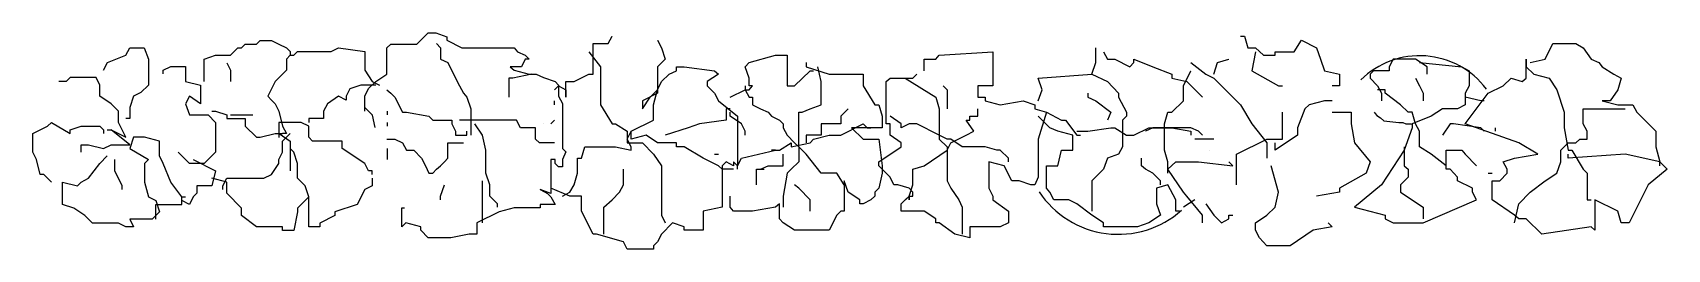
# Model space of a CAD drawing. Extents: x -159 to 2679, y -192 to 184.
import ezdxf

# ---------------------------------------------------------------- set-up
doc = ezdxf.new("R2010")
doc.units = 0
doc.header["$LTSCALE"] = 50
doc.header["$MEASUREMENT"] = 0
doc.layers.get('0').update_dxf_attribs({"linetype": 'CONTINUOUS'})

msp = doc.modelspace()

# ---------------------------------------------------------------- linework, layer by layer
at = {"color": 0, "linetype": 'ByBlock'}
for p, q in [((229.8, 164.2), (236.2, 170.7)), ((236.2, 170.7), (255.7, 170.7)), ((255.7, 170.7), (268.6, 164.2)), ((255.7, 170.7), (255.7, 170.7)), ((255.7, 170.7), (255.7, 170.7)), ((840, 165), (847, 178)), ((847, 178), (847, 178)), ((926, 171), (933, 158)), ((926, 171), (926, 171)), ((139.1, 138.3), (158.5, 144.8)), ((158.5, 144.8), (184.4, 144.8)), ((158.5, 144.8), (158.5, 144.8)), ((184.4, 144.8), (190.9, 151.2)), ((184.4, 144.8), (184.4, 144.8)), ((190.9, 151.2), (197.4, 157.7)), ((197.4, 157.7), (203.9, 157.7)), ((203.9, 157.7), (210.3, 164.2)), ((210.3, 164.2), (229.8, 164.2)), ((268.6, 164.2), (281.6, 157.7)), ((281.6, 157.7), (288.1, 151.2)), ((288.1, 151.2), (288.1, 144.8)), ((288.1, 144.8), (294.5, 144.8)), ((294.5, 144.8), (301, 151.2)), ((301, 151.2), (326.9, 151.2)), ((326.9, 151.2), (346.3, 151.2)), ((326.9, 151.2), (326.9, 151.2)), ((346.3, 151.2), (359.3, 151.2)), ((359.3, 151.2), (372.2, 157.7)), ((372.2, 157.7), (417.6, 151.2)), ((417.6, 151.2), (417.6, 144.8)), ((417.6, 144.8), (417.6, 131.8)), ((814, 165), (840, 165)), ((814, 151), (814, 165)), ((814, 138), (814, 151)), ((933, 158), (939, 138)), ((1085, 132), (1131, 145)), ((1131, 145), (1151, 145)), ((1151, 145), (1151, 138)), ((1687, 158), (1687, 158)), ((1687, 132), (1687, 158)), ((1700, 151), (1707, 138)), ((2467, 138), (2480, 165)), ((2480, 165), (2487, 165)), ((2487, 165), (2520, 165)), ((2520, 165), (2533, 158)), ((2533, 158), (2547, 138)), ((139.1, 106), (139.1, 138.3)), ((417.6, 131.8), (417.6, 118.9)), ((417.6, 118.9), (430.5, 99.5)), ((814, 112), (814, 138)), ((939, 138), (926, 125)), ((926, 125), (926, 118)), ((926, 118), (926, 92)), ((939, 138), (939, 138)), ((939, 138), (939, 138)), ((946, 112), (959, 118)), ((959, 125), (972, 125)), ((959, 118), (959, 125)), ((972, 125), (1025, 118)), ((972, 125), (972, 125)), ((1025, 118), (1032, 112)), ((1078, 125), (1085, 132)), ((1085, 105), (1078, 125)), ((1085, 132), (1085, 132)), ((1151, 138), (1151, 118)), ((1151, 118), (1151, 92)), ((1164, 92), (1191, 118)), ((1184, 132), (1184, 125)), ((1184, 132), (1184, 132)), ((1184, 125), (1224, 112)), ((1191, 118), (1197, 118)), ((1191, 118), (1191, 118)), ((1680, 112), (1687, 132)), ((1707, 138), (1713, 138)), ((1707, 138), (1707, 138)), ((1713, 138), (1720, 138)), ((1720, 138), (1746, 125)), ((1746, 125), (1753, 132)), ((1753, 138), (1786, 125)), ((1753, 132), (1753, 138)), ((1786, 125), (1819, 112)), ((2249, 132), (2322, 125)), ((2322, 125), (2335, 118)), ((2335, 118), (2335, 92)), ((2434, 138), (2434, 125)), ((2434, 118), (2434, 138)), ((2434, 125), (2447, 112)), ((2434, 105), (2434, 118)), ((2441, 132), (2467, 138)), ((2547, 138), (2560, 132)), ((2560, 132), (2566, 125)), ((2566, 125), (2586, 112)), ((139.1, 106), (139.1, 106)), ((139.1, 99.5), (139.1, 106)), ((430.5, 99.5), (443.5, 93)), ((747, 85), (754, 92)), ((754, 92), (767, 85)), ((754, 92), (754, 92)), ((767, 99), (781, 99)), ((767, 79), (767, 99)), ((781, 99), (807, 112)), ((807, 112), (814, 112)), ((926, 85), (933, 99)), ((926, 92), (926, 79)), ((933, 99), (946, 112)), ((933, 99), (933, 99)), ((1032, 112), (1012, 99)), ((1012, 99), (1012, 92)), ((1012, 92), (1025, 79)), ((1085, 92), (1085, 105)), ((1091, 92), (1085, 92)), ((1085, 85), (1091, 92)), ((1091, 92), (1091, 92)), ((1151, 92), (1158, 92)), ((1158, 92), (1164, 92)), ((1224, 112), (1237, 112)), ((1237, 112), (1263, 112)), ((1263, 112), (1283, 112)), ((1283, 112), (1283, 99)), ((1283, 99), (1283, 92)), ((1283, 92), (1303, 59)), ((1587, 105), (1680, 112)), ((1594, 85), (1587, 105)), ((1819, 112), (1819, 105)), ((1819, 105), (1845, 99)), ((1845, 99), (1872, 72)), ((2335, 92), (2328, 79)), ((2368, 79), (2394, 92)), ((2394, 92), (2408, 105)), ((2408, 105), (2427, 99)), ((2427, 99), (2434, 105)), ((2447, 112), (2474, 105)), ((2474, 105), (2487, 85)), ((2586, 112), (2599, 105)), ((2599, 105), (2593, 85)), ((747, 59), (747, 66)), ((767, 85), (767, 72)), ((767, 72), (767, 79)), ((926, 79), (900, 66)), ((900, 52), (913, 72)), ((900, 66), (900, 52)), ((913, 72), (926, 85)), ((926, 79), (926, 79)), ((1025, 79), (1032, 66)), ((1032, 66), (1065, 39)), ((1032, 66), (1032, 66)), ((1052, 72), (1078, 85)), ((1078, 85), (1085, 85)), ((1303, 59), (1310, 59)), ((1310, 59), (1316, 39)), ((1587, 66), (1594, 85)), ((2328, 59), (2315, 52)), ((2328, 79), (2328, 59)), ((2328, 79), (2328, 79)), ((2328, 26), (2368, 79)), ((2328, 72), (2328, 72)), ((2355, 66), (2328, 72)), ((2361, 66), (2355, 66)), ((2487, 85), (2500, 46)), ((2566, 66), (2593, 59)), ((2566, 66), (2566, 66)), ((2580, 66), (2566, 66)), ((2593, 85), (2580, 66)), ((2593, 59), (2619, 59)), ((2619, 59), (2626, 46)), ((2619, 59), (2619, 59)), ((456.4, 47.7), (456.4, 41.3)), ((741, 26), (747, 32)), ((900, 52), (900, 52)), ((1052, 39), (1052, 46)), ((1072, 26), (1052, 39)), ((1065, 39), (1065, 19)), ((1316, 39), (1316, 19)), ((1607, 19), (1587, 39)), ((2269, 39), (2236, 26)), ((2289, 52), (2269, 39)), ((2302, 52), (2289, 52)), ((2315, 52), (2302, 52)), ((2500, 46), (2500, 19)), ((2533, 52), (2553, 52)), ((2533, 39), (2533, 52)), ((2533, 32), (2533, 39)), ((2533, 26), (2533, 32)), ((2553, 52), (2606, 52)), ((2626, 46), (2659, 13)), ((456.4, 28.3), (456.4, 21.8)), ((728, 26), (728, 26)), ((728, 26), (728, 26)), ((1065, 19), (1065, 6)), ((1065, 6), (1065, -7)), ((1065, 6), (1065, 6)), ((1078, 13), (1072, 26)), ((1078, 6), (1078, 13)), ((1263, 19), (1283, -1)), ((1310, 19), (1263, 19)), ((1316, 19), (1310, 19)), ((1621, 13), (1607, 19)), ((1647, 6), (1621, 13)), ((1647, -20), (1647, 6)), ((2236, 19), (2222, -20)), ((2236, 26), (2236, 19)), ((2421, -7), (2328, 26)), ((2381, 19), (2381, 19)), ((2381, 13), (2381, 19)), ((2500, 19), (2507, -20)), ((2540, 13), (2533, 26)), ((2540, -1), (2540, 13)), ((2659, 13), (2659, -14)), ((456.4, -17), (456.4, -36.4)), ((1025, -27), (1032, -27)), ((1025, -27), (1025, -27)), ((1065, -7), (1065, -14)), ((1065, -14), (1065, -20)), ((1065, -20), (1065, -27)), ((1065, -27), (1065, -40)), ((1283, -1), (1310, -1)), ((1310, -1), (1316, -47)), ((1621, -47), (1627, -20)), ((1627, -20), (1634, -20)), ((1634, -20), (1647, -20)), ((1892, -1), (1859, -1)), ((1885, -20), (1885, -20)), ((2222, -20), (2183, -80)), ((2295, -20), (2302, -20)), ((2295, -34), (2295, -20)), ((2302, -20), (2322, -20)), ((2322, -20), (2328, -27)), ((2328, -27), (2348, -47)), ((2414, -34), (2454, -27)), ((2454, -27), (2421, -7)), ((2494, -20), (2507, -7)), ((2494, -27), (2494, -20)), ((2494, -40), (2494, -27)), ((2507, -7), (2520, -7)), ((2507, -20), (2513, -20)), ((2507, -34), (2507, -27)), ((2606, -27), (2507, -34)), ((2513, -20), (2533, -53)), ((2520, -7), (2527, -1)), ((2527, -1), (2540, -1)), ((2527, -1), (2527, -1)), ((2527, -1), (2527, -1)), ((2527, -1), (2527, -1)), ((2527, -1), (2527, -1)), ((2606, -27), (2606, -27)), ((2666, -40), (2606, -27)), ((2659, -14), (2666, -40)), ((1045, -40), (1038, -47)), ((1038, -47), (1038, -60)), ((1058, -47), (1045, -40)), ((1058, -40), (1058, -47)), ((1065, -47), (1058, -40)), ((1065, -40), (1065, -47)), ((1065, -40), (1065, -40)), ((1065, -47), (1065, -47)), ((1316, -47), (1316, -60)), ((1601, -47), (1607, -47)), ((1601, -47), (1601, -47)), ((1601, -86), (1601, -47)), ((1607, -47), (1621, -47)), ((2295, -47), (2295, -34)), ((2295, -53), (2295, -47)), ((2302, -53), (2295, -53)), ((2315, -67), (2302, -53)), ((2394, -40), (2414, -34)), ((2401, -53), (2394, -40)), ((2401, -60), (2401, -53)), ((2487, -60), (2494, -40)), ((2533, -53), (2540, -60)), ((2679, -53), (2646, -80)), ((2666, -47), (2666, -40)), ((2666, -40), (2679, -53)), ((152.1, -68.7), (152.1, -68.7)), ((178, -75.2), (152.1, -68.7)), ((178, -94.6), (178, -75.2)), ((430.5, -81.7), (417.6, -88.1)), ((430.5, -68.7), (430.5, -81.7)), ((1038, -60), (1038, -73)), ((1038, -73), (1038, -93)), ((1038, -73), (1038, -73)), ((1038, -73), (1038, -73)), ((1250, -73), (1250, -86)), ((1250, -73), (1250, -73)), ((1257, -93), (1250, -73)), ((1316, -60), (1310, -86)), ((1812, -80), (1792, -86)), ((1826, -106), (1812, -80)), ((2183, -80), (2136, -119)), ((2315, -73), (2315, -67)), ((2341, -86), (2315, -73)), ((2368, -60), (2375, -60)), ((2375, -73), (2388, -73)), ((2375, -106), (2375, -73)), ((2388, -73), (2401, -60)), ((2388, -73), (2388, -73)), ((2441, -93), (2467, -73)), ((2467, -73), (2487, -60)), ((2540, -60), (2540, -80)), ((2540, -80), (2540, -106)), ((2646, -80), (2613, -146)), ((178, -94.6), (178, -94.6)), ((203.9, -120.5), (178, -94.6)), ((314, -107.5), (301, -120.5)), ((320.4, -101.1), (314, -107.5)), ((320.4, -133.4), (320.4, -101.1)), ((417.6, -88.1), (404.6, -114)), ((741, -86), (741, -86)), ((774, -100), (741, -86)), ((774, -100), (774, -100)), ((794, -100), (774, -100)), ((794, -126), (794, -100)), ((1038, -93), (1038, -119)), ((1052, -113), (1052, -100)), ((1052, -119), (1052, -113)), ((1138, -113), (1131, -119)), ((1138, -113), (1138, -113)), ((1138, -126), (1138, -113)), ((1250, -86), (1250, -113)), ((1250, -113), (1250, -126)), ((1257, -93), (1257, -93)), ((1277, -106), (1257, -93)), ((1277, -113), (1277, -106)), ((1283, -113), (1277, -113)), ((1296, -106), (1283, -113)), ((1283, -113), (1283, -113)), ((1303, -100), (1296, -106)), ((1310, -86), (1303, -93)), ((1303, -93), (1303, -100)), ((1601, -86), (1601, -86)), ((1607, -93), (1601, -86)), ((1614, -106), (1607, -93)), ((1627, -106), (1614, -106)), ((1640, -106), (1627, -106)), ((1654, -113), (1640, -106)), ((1680, -133), (1654, -113)), ((1792, -86), (1792, -113)), ((1792, -113), (1799, -133)), ((1826, -126), (1826, -106)), ((1859, -106), (1839, -119)), ((2255, -146), (2348, -106)), ((2341, -93), (2341, -86)), ((2348, -106), (2341, -93)), ((2414, -133), (2375, -106)), ((2414, -146), (2421, -113)), ((2421, -113), (2441, -93)), ((2421, -113), (2421, -113)), ((2540, -106), (2547, -106)), ((2553, -106), (2553, -159)), ((2593, -126), (2553, -106)), ((203.9, -127), (203.9, -120.5)), ((203.9, -127), (203.9, -127)), ((203.9, -133.4), (203.9, -127)), ((203.9, -133.4), (203.9, -133.4)), ((229.8, -152.8), (203.9, -133.4)), ((301, -127), (294.5, -159.3)), ((301, -120.5), (301, -127)), ((320.4, -146.4), (320.4, -133.4)), ((365.8, -133.4), (339.9, -146.4)), ((404.6, -114), (365.8, -127)), ((365.8, -127), (365.8, -133.4)), ((365.8, -127), (365.8, -127)), ((404.6, -114), (404.6, -114)), ((794, -126), (794, -126)), ((814, -166), (794, -126)), ((1038, -119), (1005, -126)), ((1005, -126), (1005, -159)), ((1005, -126), (1005, -126)), ((1058, -126), (1052, -119)), ((1072, -126), (1058, -126)), ((1072, -126), (1072, -126)), ((1085, -126), (1072, -126)), ((1091, -126), (1085, -126)), ((1131, -119), (1091, -126)), ((1091, -126), (1091, -126)), ((1138, -126), (1138, -126)), ((1138, -139), (1138, -126)), ((1144, -146), (1138, -139)), ((1237, -133), (1224, -159)), ((1244, -126), (1237, -133)), ((1250, -126), (1244, -126)), ((1700, -146), (1680, -133)), ((1799, -133), (1779, -146)), ((1832, -126), (1826, -126)), ((2136, -119), (2189, -133)), ((2189, -133), (2189, -139)), ((2189, -139), (2203, -146)), ((2421, -139), (2414, -133)), ((2434, -139), (2421, -139)), ((2461, -166), (2434, -139)), ((2599, -146), (2593, -126)), ((236.2, -152.8), (229.8, -152.8)), ((249.2, -152.8), (236.2, -152.8)), ((255.7, -152.8), (249.2, -152.8)), ((275.1, -152.8), (255.7, -152.8)), ((275.1, -159.3), (275.1, -152.8)), ((294.5, -159.3), (275.1, -159.3)), ((320.4, -152.8), (320.4, -146.4)), ((333.4, -152.8), (320.4, -152.8)), ((339.9, -152.8), (333.4, -152.8)), ((339.9, -146.4), (339.9, -152.8)), ((820, -166), (814, -166)), ((867, -179), (820, -166)), ((933, -166), (926, -179)), ((952, -146), (933, -166)), ((933, -166), (933, -166)), ((972, -153), (952, -146)), ((972, -159), (972, -153)), ((1005, -159), (972, -159)), ((1164, -159), (1144, -146)), ((1171, -159), (1164, -159)), ((1224, -159), (1171, -159)), ((1700, -153), (1700, -146)), ((1720, -153), (1700, -153)), ((1759, -153), (1720, -153)), ((1779, -146), (1759, -153)), ((2203, -146), (2209, -146)), ((2209, -146), (2222, -146)), ((2222, -146), (2229, -146)), ((2229, -146), (2249, -146)), ((2249, -146), (2255, -146)), ((2547, -153), (2461, -166)), ((2553, -159), (2547, -153)), ((2606, -146), (2599, -146)), ((2613, -146), (2606, -146)), ((873, -192), (867, -179)), ((919, -192), (873, -192)), ((926, -179), (919, -186)), ((919, -186), (919, -192))]:
    msp.add_line(p, q, dxfattribs=at)
for points in [[(418, 48), (418, 54), (418, 74), (424, 87), (437, 99), (456, 112), (456, 132), (456, 145), (456, 158), (463, 164), (463, 164), (476, 164), (495, 164), (508, 164), (528, 184), (534, 184), (534, 184), (541, 184), (560, 177), (560, 171), (586, 158), (586, 158), (612, 158), (612, 158), (618, 158), (625, 158), (638, 158), (664, 158), (670, 158), (670, 158), (677, 158), (683, 151), (696, 145), (703, 138), (696, 138), (690, 125), (670, 125), (677, 119), (703, 112), (703, 112), (703, 112), (715, 112), (728, 106), (748, 99), (754, 93), (754, 80), (754, 74), (761, 61), (761, 48), (761, 41), (761, 22), (761, 9), (761, -17), (767, -23), (761, -36), (761, -36), (761, -49), (761, -49), (754, -49), (754, -49), (748, -43), (748, -36), (741, -36), (741, -43), (741, -56), (741, -88), (741, -95), (741, -95), (741, -95), (741, -95), (722, -88), (722, -88), (735, -95), (741, -101), (748, -114), (748, -114), (735, -114), (722, -114), (722, -120), (722, -120), (722, -120), (715, -120), (715, -120), (709, -120), (703, -120), (677, -120), (651, -127), (612, -146), (612, -166), (599, -166), (567, -172), (567, -172), (541, -172), (528, -172), (515, -159), (515, -153), (515, -153), (489, -146), (489, -146), (482, -153), (482, -146), (482, -127), (482, -120), (486.6, -120)], [(1938, 178), (1945, 178), (1951, 158), (1964, 158), (1978, 145), (1998, 145), (1998, 151), (2004, 151), (2031, 151), (2044, 171), (2070, 158), (2070, 158), (2077, 138), (2084, 118), (2110, 112), (2110, 105), (2110, 92), (2097, 92)], [(-36, 119), (-29, 132), (3, 145), (10, 158), (35, 158), (42, 138), (42, 119), (42, 106), (42, 93), (29, 80), (16.1, 73.6), (9.6, 54.2), (9.6, 34.8), (3.1, 34.8)], [(288.1, 144.8), (281.6, 138.3), (281.6, 118.9), (262.2, 99.5), (255.7, 86.5), (249.2, 73.6), (255.7, 67.1), (262.2, 60.7), (268.6, 47.7), (275.1, 21.8), (281.6, 8.9), (275.1, 8.9)], [(542, 165), (549, 158), (549, 145), (549, 145), (549, 138), (562, 132), (575, 105), (575, 105), (582, 92), (589, 79), (595, 72), (602, 52), (602, 39), (602, 39), (602, 13), (602, 6)], [(807, 151), (827, 125), (827, 118), (827, 99), (827, 66), (827, 59), (847, 26), (847, 26), (853, 26), (873, 13), (873, -7), (900, -7), (919, -27), (933, -47), (933, -67), (933, -86), (933, -100), (933, -113), (933, -126), (933, -133), (939, -146)], [(1389, 118), (1389, 138), (1389, 138), (1409, 138), (1415, 145), (1508, 151), (1508, 132), (1508, 132), (1508, 92), (1482, 92), (1482, 85), (1482, 72), (1488, 72), (1495, 72), (1495, 66), (1521, 59), (1561, 66), (1581, 59), (1581, 52), (1601, 46), (1587, -1), (1587, -40), (1587, -67), (1581, -80), (1581, -80), (1574, -80), (1554, -73), (1554, -73), (1548, -73), (1541, -73), (1528, -47), (1501, -40), (1501, -47), (1501, -86), (1508, -100), (1508, -106), (1535, -126), (1535, -146), (1535, -146), (1521, -153), (1495, -153), (1468, -153), (1468, -172), (1442, -166), (1442, -166), (1415, -146), (1409, -146), (1409, -139), (1389, -126), (1349, -126), (1349, -119), (1349, -113), (1349, -113), (1363, -100), (1369, -100), (1369, -93), (1363, -86), (1343, -80), (1336, -80), (1336, -80), (1330, -67), (1310, -47), (1310, -40), (1349, -14), (1349, -7), (1330, 6), (1330, 13), (1330, 26), (1330, 26), (1323, 26), (1323, 39), (1323, 52), (1323, 72), (1323, 79), (1323, 92), (1323, 92), (1323, 92), (1323, 92), (1323, 99), (1330, 105), (1336, 105), (1336, 105), (1363, 105), (1363, 105), (1369, 105), (1369, 105), (1376, 112)], [(1964, 151), (1958, 118), (2004, 92), (2011, 92)], [(67.9, 112.4), (67.9, 118.9), (80.8, 125.4), (87.3, 125.4), (100.3, 125.4), (106.7, 125.4), (106.7, 99.5), (132.6, 93), (132.6, 86.5), (132.6, 60.7), (113.2, 73.6), (106.7, 60.7), (113.2, 41.3), (119.7, 41.3), (145.6, 41.3), (158.5, 28.3), (158.5, 15.4), (158.5, -4), (158.5, -23.4), (145.6, -36.4), (139.1, -42.9), (113.2, -42.9), (113.2, -42.9), (106.7, -36.4), (93.8, -23.4)], [(178, 131.8), (184.4, 118.9), (184.4, 99.5)], [(1250, -80), (1237, -60), (1237, -60), (1210, -60), (1210, -60), (1184, -27), (1171, -14), (1171, -7), (1171, -7), (1171, 13), (1171, 46), (1177, 46), (1191, 52), (1210, 59), (1210, 72), (1210, 85), (1210, 92), (1210, 99), (1204, 125)], [(1812, -60), (1812, -40), (1806, -20), (1806, -1), (1806, 26), (1812, 46), (1819, 46), (1839, 66), (1839, 92), (1852, 118), (1852, 118)], [(1852, 132), (1878, 112), (1892, 105), (1925, 72), (1938, 59), (1958, 26), (1984, -7), (1984, -7), (1984, -34)], [(1892, 112), (1898, 132), (1918, 138), (1918, 138)], [(2262, 112), (2262, 125), (2242, 138), (2222, 138), (2203, 138), (2196, 125), (2196, 118), (2189, 118), (2183, 118), (2169, 118), (2163, 112), (2163, 105), (2176, 92), (2183, 79), (2183, 66)], [(-29.3, 15.4), (-22.8, 15.4), (3.1, 2.4), (3.1, 2.4), (-9.8, 28.3), (-9.8, 47.7), (-22.8, 60.7), (-42.2, 73.6), (-42.2, 73.6), (-42.2, 93), (-48.7, 106), (-61.6, 106), (-94, 106), (-100.5, 99.5), (-113.4, 99.5)], [(437, 93), (411.1, 93), (391.7, 86.5), (391.7, 86.5), (385.2, 73.6), (385.2, 67.1), (372.2, 73.6), (352.8, 60.7), (346.3, 47.7), (346.3, 34.8), (339.9, 34.8), (320.4, 34.8), (320.4, 34.8), (320.4, 28.3), (320.4, 28.3)], [(708, 112), (675, 105), (668, 105), (668, 72), (668, 72)], [(1078, 92), (1078, 85), (1085, 72), (1091, 72), (1091, 59), (1105, 52), (1118, 46), (1124, 39), (1138, 32), (1144, 26), (1144, 19), (1151, 6), (1164, -7), (1171, -14), (1171, -27), (1171, -34), (1171, -40), (1158, -53), (1151, -60), (1144, -100), (1144, -113), (1144, -113), (1144, -113), (1144, -119)], [(1356, 105), (1409, 72), (1415, 52), (1415, 19), (1415, -1), (1429, -14), (1429, -20), (1429, -40), (1429, -60), (1429, -73), (1435, -86), (1449, -106), (1455, -119), (1455, -139), (1455, -166)], [(1422, 92), (1429, 85), (1429, 66), (1429, 52)], [(1680, 112), (1707, 99), (1726, 79), (1726, 72), (1740, 46), (1740, 39), (1733, 32), (1733, 32), (1733, 13), (1733, -14), (1726, -27), (1707, -34), (1700, -53), (1680, -73), (1680, -73), (1680, -100), (1680, -113), (1680, -126)], [(2242, 105), (2249, 92), (2255, 79), (2255, 66)], [(456, 85), (463, 79), (470, 72), (470, 72), (483, 46), (483, 46), (490, 46), (490, 46), (490, 46), (490, 46), (529, 39), (529, 39), (536, 32), (569, 32), (569, 32), (569, 26), (575, 13), (575, 6), (595, 6), (595, 6), (595, 13)], [(761, -100), (774, -93), (781, -80), (787, -60), (787, -47), (787, -34), (787, -34), (794, -34), (800, -14), (820, -14), (853, -14), (880, -20), (880, -14), (873, -1), (880, 13), (919, 32), (919, 59), (919, 59), (926, 85), (926, 85)], [(1673, 79), (1673, 72), (1687, 66), (1713, 46), (1707, 32)], [(2097, 66), (2084, 66), (2057, 59), (2050, 52), (2037, 19), (2037, 6), (1998, -20), (1998, -20), (1998, -7)], [(2295, -47), (2269, -27), (2249, -14), (2249, 13), (2242, 26), (2236, 46), (2229, 46), (2216, 59), (2189, 79), (2189, 79), (2189, 85), (2176, 85)], [(152.1, 47.7), (158.5, 47.7), (178, 41.3), (178, 34.8), (210.3, 34.8), (210.3, 34.8), (210.3, 21.8), (229.8, 2.4), (236.2, 2.4), (262.2, 8.9), (268.6, 8.9), (275.1, 8.9)], [(184.4, 41.3), (223.3, 41.3), (223.3, 41.3)], [(435.9, 19.7), (431, 41), (418, 54)], [(747, -7), (747, -7), (721, -7), (721, -7), (714, -1), (714, 19), (714, 19), (701, 19), (701, 19), (701, 19), (688, 19), (688, 19), (681, 32), (681, 32), (668, 32), (582, 32)], [(1052, 52), (1045, 52), (1045, 32), (999, 26), (979, 19), (939, 6)], [(1257, 52), (1244, 39), (1244, 39), (1244, 32), (1244, 26), (1237, 26), (1210, 26), (1210, 6), (1210, 6), (1184, 6), (1184, -7)], [(1535, -40), (1535, -34), (1521, -20), (1521, -20), (1515, -20), (1495, -14), (1468, -14), (1455, -14), (1455, -14), (1435, -1), (1429, -1), (1415, 6), (1376, 26), (1376, 26), (1363, 26), (1349, 19), (1349, 19), (1349, 26), (1330, 39)], [(1356, -106), (1363, -100), (1363, -106), (1363, -100), (1363, -100), (1369, -80), (1369, -73), (1369, -67), (1369, -53), (1369, -53), (1389, -47), (1389, -47), (1429, -20), (1435, -7), (1462, 6), (1475, 13), (1462, 32), (1468, 32), (1468, 39), (1475, 39), (1482, 39), (1482, 46), (1482, 46), (1482, 52)], [(1601, 46), (1627, 32), (1634, 32), (1634, 32), (1634, 32), (1654, 6), (1654, 6), (1660, 6), (1660, 6)], [(1931, -80), (1931, -67), (1931, -34), (1931, -27), (1984, -1), (2011, -1), (2011, 26), (2011, 46)], [(2097, 46), (2130, 46), (2130, 46), (2130, 26), (2136, -7), (2163, -40), (2156, -60), (2110, -86), (2110, -93), (2070, -100)], [(2170, 46), (2172, 44), (2175, 40), (2181, 36), (2187, 31), (2213, 28), (2215, 28), (2220, 28), (2225, 26), (2235, 26), (2235, 26)], [(-126.4, -75.2), (-139.3, -62.3), (-145.8, -62.3), (-152.3, -36.4), (-158.8, -23.4), (-158.8, -10.5), (-158.8, 8.9), (-132.9, 21.8), (-126.4, 28.3), (-94, 8.9), (-94, 15.4), (-74.6, 21.8), (-42.2, 21.8), (-35.7, 15.4), (-35.7, 8.9)], [(119.7, -36.4), (158.5, -55.8), (152.1, -81.7), (126.2, -81.7), (126.2, -94.6), (119.7, -101.1), (113.2, -114), (100.3, -107.5), (100.3, -101.1), (80.8, -75.2), (67.9, -42.9), (61.4, -29.9), (61.4, -4), (35.5, 2.4), (16.1, 2.4), (16.1, 2.4), (9.6, -17), (42, -36.4), (35.5, -42.9), (35.5, -68.7), (35.5, -75.2), (42, -101.1), (54.9, -107.5), (61.4, -127), (54.9, -133.4), (48.5, -139.9), (48.5, -139.9), (9.6, -139.9), (16.1, -152.8), (3.1, -152.8), (-9.8, -146.4), (-9.8, -146.4), (-48.7, -146.4), (-48.7, -146.4), (-55.2, -146.4), (-68.1, -133.4), (-87.5, -120.5), (-107, -114), (-107, -75.2), (-81.1, -81.7), (-74.6, -75.2), (-61.6, -68.7), (-42.2, -42.9), (-42.2, -42.9), (-29.3, -29.9)], [(-74.6, -23.4), (-74.6, -10.5), (-74.6, -10.5), (-74.6, -10.5), (-61.6, -10.5), (-35.7, -17), (-35.7, -17), (-22.8, -10.5), (-16.3, -10.5), (9.6, -10.5), (-22.8, 15.4)], [(171.5, -88.1), (171.5, -81.7), (178, -68.7), (178, -68.7), (184.4, -68.7), (216.8, -68.7), (242.7, -68.7), (255.7, -62.3), (268.6, -42.9), (268.6, -36.4), (275.1, -23.4), (275.1, -4), (275.1, -4), (281.6, 2.4), (288.1, 8.9)], [(359.3, -4), (359.3, -4), (333.4, -4), (333.4, -4), (333.4, -4), (326.9, -4), (320.4, 2.4), (320.4, 21.8), (307.5, 28.3), (307.5, 28.3), (268.6, 28.3), (268.6, 28.3), (268.6, 21.8), (268.6, 2.4)], [(269, 2), (269, 9), (288, -4), (288, -11), (288, -49), (288, -56)], [(648, -119), (648, -113), (635, -100), (635, -80), (628, -60), (628, -20), (622, 6), (609, 26)], [(1058, -53), (1038, -53), (1038, -53), (1032, -47), (1005, -34), (1005, -34), (972, -14), (972, -14), (972, -14), (972, -14), (959, -14), (959, -7), (926, -7), (926, -7), (926, -7), (926, -7), (906, 6), (906, 6), (906, 6), (880, -1), (880, -1), (880, -1), (880, 6), (880, 13), (880, 13)], [(1065, -53), (1065, -47), (1072, -34), (1072, -34), (1131, -20), (1124, -20), (1138, -20), (1158, -7), (1158, -14), (1191, -7), (1197, -1), (1197, -1), (1197, -1), (1224, 6), (1244, 6), (1283, 26), (1290, 19), (1296, 19)], [(1654, 13), (1660, 13), (1673, 13), (1713, 19), (1720, 19), (1740, 6), (1753, 6), (1779, 19), (1779, 19), (1819, 19), (1819, 19), (1852, 13), (1852, 13), (1852, 6)], [(1872, 6), (1865, 13), (1852, 19), (1826, 19), (1826, 19), (1792, 19), (1786, 19), (1773, 13), (1773, 13)], [(2361, 13), (2355, 19), (2308, 26), (2302, 26), (2289, 6)], [(314, -107.5), (314, -107.5), (320.4, -101.1), (320.4, -101.1), (314, -81.7), (314, -81.7), (301, -68.7), (301, -62.3), (301, -42.9), (294.5, -23.4), (288.1, -17)], [(430.5, -62.3), (430.5, -55.8), (424, -55.8), (417.6, -42.9), (378.7, -17), (378.7, -4), (352.8, -4), (352.8, -4), (352.8, -4), (346.3, -4)], [(456, -1), (456, -1), (463, -1), (470, -1), (470, -1), (483, -7), (490, -20), (503, -20), (516, -34), (516, -34), (523, -47), (529, -60), (536, -60), (542, -53), (549, -47), (556, -40), (562, -34), (562, -14), (562, -7), (562, -7), (575, -7), (575, -7), (589, -7), (589, -7), (589, -7)], [(1105, -53), (1105, -53), (1118, -47), (1144, -47), (1144, -27)], [(2222, -14), (2222, -27), (2222, -27), (2222, -40), (2222, -47), (2229, -53), (2229, -67), (2216, -80), (2216, -93), (2255, -119), (2255, -119), (2255, -139)], [(-3.4, -88.1), (-3.4, -81.7), (-16.3, -55.8), (-16.3, -36.4)], [(833, -166), (833, -166), (833, -159), (833, -146), (833, -126), (833, -119), (847, -106), (847, -106), (860, -93), (860, -93), (867, -80), (867, -67), (867, -53)], [(1098, -80), (1098, -80), (1098, -73), (1098, -67), (1098, -53), (1111, -53)], [(1799, -80), (1799, -73), (1786, -60), (1773, -53), (1766, -47), (1766, -34)], [(1872, -146), (1872, -133), (1845, -100), (1839, -93), (1812, -53), (1826, -40), (1865, -40), (1925, -47), (1918, -40)], [(2090, -146), (2097, -153), (2064, -159), (2024, -186), (2004, -186), (1984, -186), (1971, -172), (1964, -159), (1964, -153), (1964, -146), (1984, -133), (1998, -119), (2004, -93), (1991, -47)], [(549, -106), (549, -100), (556, -80)], [(622, -146), (622, -133), (622, -126), (622, -113), (622, -86), (622, -86), (622, -73), (622, -73)], [(1191, -126), (1191, -119), (1191, -113), (1191, -106), (1171, -86), (1164, -80)], [(54.9, -139.9), (54.9, -127), (54.9, -114), (54.9, -114), (61.4, -114), (74.4, -114), (93.8, -114), (100.3, -114), (100.3, -114), (100.3, -101.1), (106.7, -101.1)], [(1878, -113), (1892, -133), (1905, -146), (1918, -139), (1918, -133), (1925, -133), (1925, -133)]]:
    msp.add_lwpolyline(points, dxfattribs=at)
for centre, radius, start, end in [((2249, -1), 145, 36.9775, 134.6676), ((1726, -1), 165, 213.5858, 311.6336)]:
    msp.add_arc(centre, radius, start, end, dxfattribs=at)

doc.saveas('drawing.dxf')
